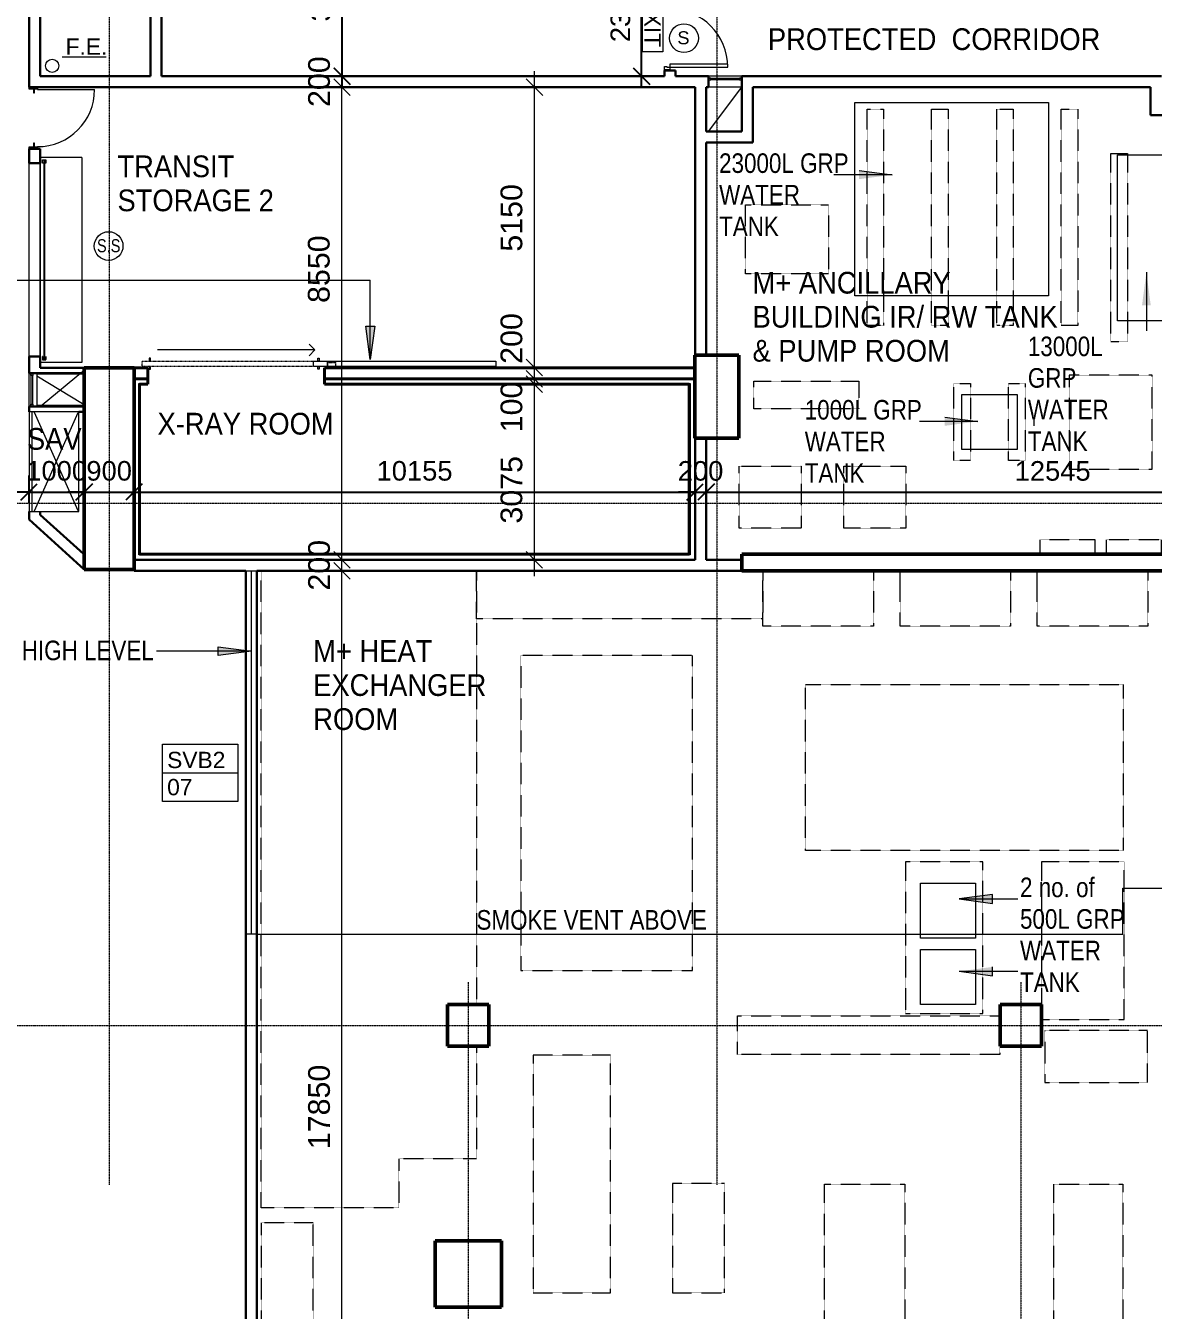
# Model space of a CAD drawing. Header units: millimetres. Extents: x -309924 to 219496, y -330797 to 211873.
# Drawn here: x 78840 to 99251, y 137850 to 161093 of the extents above; entities that cross this region are included whole.
import ezdxf

# ---------------------------------------------------------------- set-up
doc = ezdxf.new("R2010")
doc.units = ezdxf.units.MM
for name, pattern in [('AEC_Dash 0_53mm', [1.06, 0.53, -0.53]), ('Grid Line', [21, 12, -3, 3, -3]), ('IMPORT-Hidden_samll_', [3, 2, -1]), ('Long Dash', [13.5, 9, -4.5]), ('Overhead', [1.8, 1.2, -0.6])]:
    doc.linetypes.add(name, pattern=pattern)
for name, color, linetype, lineweight in [('0-1', 7, 'Continuous', 5), ('A-200-M_WALL', 113, 'Continuous', 13), ('A-200-M_WALL_INT', 2, 'Continuous', 9), ('A-325-M_DOOR', 7, 'Continuous', 13), ('A-325-M_DOOR__FRAME', 7, 'Continuous', 18), ('A-ANNO-DIMS', 7, 'Continuous', 9), ('A-ANNO-NOTE', 7, 'Continuous', 5), ('A-ANNO-NOTE-1', 7, 'Continuous', 20), ('A-DETL', 102, 'Continuous', 5), ('A-DETL-3', 102, 'Overhead', 5), ('A-DOOR', 7, 'Continuous', 5), ('A-DOOR-FRAM', 7, 'Continuous', 5), ('A-DOOR-HDLN', 7, 'Long Dash', 5), ('A-FLOR', 7, 'Continuous', 18), ('A-GLAZ', 7, 'Continuous', 5), ('A-GLAZ-1', 7, 'Continuous', 18), ('A-WALL-2', 7, 'Continuous', 35), ('G-ANNO-TEXT', 7, 'Continuous', 5), ('I-WALL', 7, 'Continuous', 9), ('I-WALL-3', 7, 'Continuous', 18), ('OAP280_C', 210, 'Continuous', 50), ('OAP280_W', 210, 'Continuous', 50), ('Q-SPCQ', 7, 'Continuous', 5), ('Q-SPCQ-HDLN', 7, 'Overhead', 5), ('S-COLS-2', 7, 'Continuous', 35), ('S-GRID-1', 7, 'Grid Line', 5)]:
    doc.layers.add(name, color=color, linetype=linetype, lineweight=lineweight)
doc.layers.add('as built dims 190807', color=10, linetype='Continuous')
doc.layers.add('E-EQMT', color=7, linetype='IMPORT-Hidden_samll_', lineweight=5, true_color=0x656565)
doc.styles.add('Arial Narrow', font='ARIALN.TTF', dxfattribs={"height": 353.981763})
doc.styles.add('Arial Narrow_1', font='ARIALN.TTF', dxfattribs={"height": 294.984802})
doc.styles.add('Arial_1', font='arial.ttf', dxfattribs={"height": 393.413174})
doc.styles.add('Arial_10', font='arial.ttf', dxfattribs={"height": 295.05988})
doc.styles.add('Arial_11', font='arial.ttf', dxfattribs={"height": 354.071856})
doc.styles.add('Arial_2', font='arial.ttf', dxfattribs={"height": 1.475299})
doc.styles.add('Arial_5', font='arial.ttf', dxfattribs={"width": 0.9, "height": 393.413174})
doc.styles.add('Arial_6', font='arial.ttf', dxfattribs={"height": 1.18024})
doc.styles.add('Arial_7', font='arial.ttf', dxfattribs={"width": 0.8, "height": 1.967066})
doc.dimstyles.new('Diagonal_-_2_0mm_Arial', dxfattribs={"dimscale": 304.8, "dimtxt": 500, "dimasz": 0.984252, "dimexe": 0.984252, "dimexo": 0.984252, "dimgap": 0.656168, "dimtad": 1, "dimdec": 0, "dimrnd": 5, "dimzin": 0, "dimdsep": 46, "dimtxsty": 'Arial_11', "dimblk1": 'OBLIQUE', "dimblk2": 'OBLIQUE', "dimsah": 1, "dimcen": 0.09, "dimdle": 0.656168, "dimadec": 0, "dimazin": 0, "dimtfac": 1, "dimtdec": 4, "dimtix": 1, "dimtmove": 0, "dimatfit": 3, "dimfxl": 1, "dimtvp": 1, "dimtolj": 1, "dimtzin": 0, "dimarcsym": 2})

# ---------------------------------------------------------------- blocks, each defined once
blk = doc.blocks.new('ARC_ANN_FE_FIRE-EXTINGUISHER - 3-883776-B2_F PLAN _2 OF 2_')
at = {"layer": 'A-ANNO-NOTE'}
blk.add_circle((-2.69, -0.82), 0.6, dxfattribs=at)
at = {"layer": 'A-ANNO-NOTE-1'}
blk.add_line((-1.8, 0), (2.19, 0), dxfattribs=at)
at = {"layer": 'A-ANNO-NOTE', "insert": (0.41, 1.66), "char_height": 1.475, "width": 4.5, "attachment_point": 2, "line_spacing_factor": 0.938532, "style": 'Arial_2'}
blk.add_mtext('F.E.', dxfattribs=at)
blk = doc.blocks.new('ARC_ANN_SV - SVB2-674244-B2_F PLAN _2 OF 2_')
at = {"layer": 'A-ANNO-NOTE'}
for p, q in [((-3.5, -2.6), (-3.5, 2.6)), ((-3.5, 2.6), (3.3, 2.6)), ((3.3, 2.6), (3.3, -2.6)), ((-3.5, 0), (3.3, 0)), ((3.3, -2.6), (-3.5, -2.6))]:
    blk.add_line(p, q, dxfattribs=at)
blk = doc.blocks.new('ARC_FS-SP_PRE-ACTION_CV - FS_SPRINKLER_PRE-ACTION_CONTROL_VALVE_CABINET-38106922-B2_F PLAN _2 OF 2_')
at = {"layer": 'Q-SPCQ'}
for p, q in [((1025, 800), (-775, 800)), ((-775, 800), (-775, -100)), ((1015, 790), (-765, 0)), ((1015, 0), (-765, 790)), ((1025, -100), (1025, 800)), ((-775, -50), (1025, -50)), ((1025, -90), (-775, -90)), ((-775, -90), (-775, -100)), ((-775, -100), (1025, -100)), ((-775, -100), (1025, -100)), ((1025, -100), (1025, -90))]:
    blk.add_line(p, q, dxfattribs=at)
blk = doc.blocks.new('ARC_WIN_SPECIAL EQUIPMENT - 600w X 900h-V2-B2_F PLAN _2 OF 2_')
at = {"layer": 'A-GLAZ'}
h = blk.add_hatch(dxfattribs=at)
h.set_pattern_fill('FP_2', color=256, style=0, pattern_type=2)
h.set_pattern_definition([(135, (154506.2, -79000.4), (-1391.035, -1391.035), []), (225, (154506.2, -79000.4), (1391.035, -1391.035), [])])
h.paths.add_polyline_path([(295, -65), (-295, -65), (-295, -100), (295, -100)], flags=0)
blk.add_line((260, -30), (-260, -30), dxfattribs=at)
at = {"layer": 'A-GLAZ-1'}
for p, q in [((-300, -30), (-260, -30)), ((-260, -65), (-300, -65)), ((-295, -65), (295, -65)), ((-295, -100), (-295, -65)), ((295, -100), (-295, -100)), ((-260, -30), (-260, -65)), ((260, -65), (260, -30)), ((260, -30), (300, -30)), ((300, -65), (260, -65)), ((295, -65), (295, -100))]:
    blk.add_line(p, q, dxfattribs=at)
blk = doc.blocks.new('ARC_TFP_FS_HR_DISPLAY - ARC_TFP_FS_HR_800x500 _DEEP_ 2-38102942-B2_F PLAN _2 OF 2_')
at = {"layer": 'Q-SPCQ'}
for p, q in [((280, 0), (-280, 0)), ((-280, 0), (-280, -860)), ((280, -860), (280, 0)), ((-250, -860), (250, -30)), ((-280, -860), (280, -860))]:
    blk.add_line(p, q, dxfattribs=at)
blk = doc.blocks.new('ARC_DOOR_M40_SINGLE_METAL - 900x2100mm-33263902-B2_F PLAN _2 OF 2_')
at = {"layer": 'A-DOOR'}
blk.add_line((517, -52), (517, -1086), dxfattribs=at)
at = {"layer": 'A-DOOR-FRAM'}
for p, q in [((-557, 100), (-520, 100)), ((-520, 100), (-520, 15)), ((-520, 15), (-450, 15)), ((-520, 8), (-520, -52)), ((-450, 8), (-520, 8)), ((-450, 15), (-450, 8)), ((450, 15), (520, 15)), ((450, 8), (450, 15)), ((520, 8), (450, 8)), ((520, 100), (557, 100)), ((520, 15), (520, 100)), ((520, -52), (520, 8)), ((-520, -52), (-557, -52)), ((557, -52), (520, -52))]:
    blk.add_line(p, q, dxfattribs=at)
blk.add_arc((517, -52), 1034, 180, 270, dxfattribs=at)
blk = doc.blocks.new('ARC_TFP_FS_HR Cabinet_Side open - FS_HR_SIDE-38104511-B2_F PLAN _2 OF 2_')
at = {"layer": 'Q-SPCQ'}
blk.add_line((-300, -800), (300, 0), dxfattribs=at)
blk = doc.blocks.new('ARC_WIN_SPECIAL EQUIPMENT - 600w X 900h-28601952-B2_F PLAN _2 OF 2_')
at = {"layer": 'A-GLAZ'}
blk.add_line((260, 30), (-260, 30), dxfattribs=at)
at = {"layer": 'A-GLAZ-1'}
for p, q in [((-260, 65), (-300, 65)), ((-300, 30), (-260, 30)), ((295, 100), (-295, 100)), ((-295, 100), (-295, 65)), ((-295, 65), (295, 65)), ((-260, 30), (-260, 65)), ((300, 65), (260, 65)), ((260, 65), (260, 30)), ((260, 30), (300, 30)), ((295, 65), (295, 100))]:
    blk.add_line(p, q, dxfattribs=at)
blk = doc.blocks.new('ARC_SS_SECURITY SHUTTER VERTICAL RECESSED - ARC_SS_SECURITY SHUTTER VERTICAL RECESSED-30694595-B2_F PLAN _2 OF 2_')
at = {"layer": 'Q-SPCQ'}
for p, q in [((-1810, 30), (-1810, -30)), ((-1750, 30), (-1810, 30)), ((-1800, 28), (-1750, 28)), ((-1800, -10), (-1800, 10)), ((-1750, 28), (-1750, 30)), ((1750, 30), (1810, 30)), ((1750, 10), (1750, 30)), ((1798, 10), (1750, 10)), ((1750, 0), (1798, 0)), ((1750, -30), (1750, 0)), ((1798, 0), (1798, 10)), ((1810, 30), (1810, -30)), ((-1810, -30), (-1750, -30)), ((-1750, -28), (-1800, -28)), ((-1750, -30), (-1750, -28)), ((1810, -30), (1750, -30))]:
    blk.add_line(p, q, dxfattribs=at)
at = {"layer": 'Q-SPCQ-HDLN'}
for p, q in [((1850, 75), (-1850, 75)), ((-1850, 75), (-1850, -685)), ((1800, 10), (-1800, 10)), ((-1800, 10), (-1800, -10)), ((1800, -10), (1800, 10)), ((1850, -685), (1850, 75)), ((-1800, -10), (1800, -10)), ((-1850, -685), (1850, -685))]:
    blk.add_line(p, q, dxfattribs=at)
blk = doc.blocks.new('ARC_OPN_INT - 3500 _w_ x 4000 _h_-30694858-B2_F PLAN _2 OF 2_')
at = {"layer": 'A-DOOR-HDLN'}
for p, q in [((-1750, 100), (1750, 100)), ((-1750, -100), (1750, -100))]:
    blk.add_line(p, q, dxfattribs=at)
blk = doc.blocks.new('ARC_ANN_EXIT - ARC_ANN_EXIT-878429-B2_F PLAN _2 OF 2_')
at = {"layer": 'A-ANNO-NOTE'}
for p, q in [((-2.12, 0), (-2.12, 1.86)), ((-2.12, 1.86), (3.13, 1.86)), ((3.13, 1.86), (3.13, 0)), ((3.13, 0), (-2.12, 0))]:
    blk.add_line(p, q, dxfattribs=at)
at = {"layer": 'A-ANNO-NOTE', "insert": (0.41, 1.66), "char_height": 1.475, "width": 5.454, "attachment_point": 2, "line_spacing_factor": 0.938532, "style": 'Arial_2'}
blk.add_mtext('EXIT', dxfattribs=at)
blk = doc.blocks.new('ARC_DOOR_METAL_M20-BH-I - 2000x2100mm-38817087-B2_F 1-100')
at = {"layer": 'A-325-M_DOOR', "color": 7, "lineweight": 5}
for p, q in [((-1050, 1048.5), (-1000, 1048.5)), ((-1050, 0), (-1050, 1048.5)), ((-1000, 0), (-1000, 1048.5)), ((1000, 1048.5), (1000, 0)), ((1050, 1048.5), (1000, 1048.5)), ((1050, 0), (1050, 1048.5)), ((-1113, 0), (-1053, 0)), ((-1113, -100), (-1113, 0)), ((-1038, -100), (-1113, -100)), ((-1103, 0), (-1103, -100)), ((-1053, 0), (-1053, -53)), ((-1053, -53), (-1038, -53)), ((-1050, 0), (-1000, 0)), ((-1038, -53), (-1038, -100)), ((1000, 0), (1050, 0)), ((1038, -100), (1038, -53)), ((1038, -53), (1053, -53)), ((1113, -100), (1038, -100)), ((1053, 0), (1113, 0)), ((1053, -53), (1053, 0)), ((1103, 0), (1103, -100)), ((1113, 0), (1113, -100))]:
    blk.add_line(p, q, dxfattribs=at)
for centre, start, end in [((-1050, 0), 0, 90), ((1050, 0), 90, 180)]:
    blk.add_arc(centre, 1048.5, start, end, dxfattribs=at)
blk = doc.blocks.new('Dims-B2-FPLAN_2OF2__dwg__Oblique-5772969-B2_F PLAN _2 OF 2_')
at = {"layer": 'A-ANNO-DIMS'}
blk.add_line((-0.5, -0.5), (0.5, 0.5), dxfattribs=at)
blk = doc.blocks.new('_Oblique')
at = {"color": 0, "linetype": 'ByBlock', "lineweight": -2}
blk.add_line((-0.5, -0.5), (0.5, 0.5), dxfattribs=at)
blk = doc.blocks.new('*D173')
at = {"layer": 'A-ANNO-DIMS', "color": 0, "lineweight": -2, "transparency": 16777216}
for p, q in [((84566, 159981), (84566, 163458)), ((84766, 163258), (84266, 163258)), ((84766, 160181), (84266, 160181))]:
    blk.add_line(p, q, dxfattribs=at)
at = {"layer": 'Defpoints', "color": 0, "transparency": 16777216}
for p in [(84566, 163258), (85066, 163258), (85066, 160181)]:
    blk.add_point(p, dxfattribs=at)
at = {"layer": 'A-ANNO-DIMS', "color": 0, "lineweight": -2, "transparency": 16777216, "xscale": 299.9999999999999, "yscale": 299.9999999999999, "zscale": 299.9999999999999}
for p, rotation in [((84566, 163258), 90), ((84566, 160181), 270)]:
    blk.add_blockref('_Oblique', p, dxfattribs=dict(at, rotation=rotation))
at = {"layer": 'A-ANNO-DIMS', "color": 0, "transparency": 16777216, "insert": (84185, 161720), "char_height": 354.1, "attachment_point": 5, "rotation": 90, "style": 'Arial_11'}
blk.add_mtext('\\A1;3080', dxfattribs=at)
blk = doc.blocks.new('*D198')
at = {"layer": 'A-ANNO-DIMS', "color": 0, "lineweight": -2, "transparency": 16777216}
for p, q in [((89987, 159981), (89987, 162708)), ((90187, 162508), (89687, 162508)), ((90187, 160181), (89687, 160181))]:
    blk.add_line(p, q, dxfattribs=at)
at = {"layer": 'Defpoints', "color": 0, "transparency": 16777216}
for p in [(89987, 162508), (90487, 162508), (90487, 160181)]:
    blk.add_point(p, dxfattribs=at)
at = {"layer": 'A-ANNO-DIMS', "color": 0, "lineweight": -2, "transparency": 16777216, "xscale": 299.9999999999999, "yscale": 299.9999999999999, "zscale": 299.9999999999999}
for p, rotation in [((89987, 162508), 90), ((89987, 160181), 270)]:
    blk.add_blockref('_Oblique', p, dxfattribs=dict(at, rotation=rotation))
at = {"layer": 'A-ANNO-DIMS', "color": 0, "transparency": 16777216, "insert": (89606, 161345), "char_height": 354.1, "attachment_point": 5, "rotation": 90, "style": 'Arial_11'}
blk.add_mtext('\\A1;2330', dxfattribs=at)
blk = doc.blocks.new('*D213')
at = {"layer": 'A-ANNO-DIMS', "color": 0, "lineweight": -2, "transparency": 16777216}
for p, q in [((78901, 152456), (78901, 152956)), ((79901, 152456), (79901, 152956)), ((78901, 152656), (78601, 152656)), ((78901, 152656), (79901, 152656)), ((79901, 152656), (80201, 152656))]:
    blk.add_line(p, q, dxfattribs=at)
at = {"layer": 'Defpoints', "color": 0, "transparency": 16777216}
for p in [(79901, 152656), (78901, 152156), (79901, 152156)]:
    blk.add_point(p, dxfattribs=at)
at = {"layer": 'A-ANNO-DIMS', "color": 0, "lineweight": -2, "transparency": 16777216, "xscale": 299.9999999999999, "yscale": 299.9999999999999, "zscale": 299.9999999999999}
blk.add_blockref('_Oblique', (78901, 152656), dxfattribs=at)
at = {"layer": 'A-ANNO-DIMS', "color": 0, "lineweight": -2, "transparency": 16777216, "xscale": 299.9999999999999, "yscale": 299.9999999999999, "zscale": 299.9999999999999, "rotation": 180}
blk.add_blockref('_Oblique', (79901, 152656), dxfattribs=at)
at = {"layer": 'A-ANNO-DIMS', "color": 0, "transparency": 16777216, "insert": (79401, 153037), "char_height": 354.1, "attachment_point": 5, "style": 'Arial_11'}
blk.add_mtext('\\A1;1000', dxfattribs=at)
blk = doc.blocks.new('*D214')
at = {"layer": 'A-ANNO-DIMS', "color": 0, "lineweight": -2, "transparency": 16777216}
for p, q in [((79901, 152456), (79901, 152956)), ((80801, 152456), (80801, 152956)), ((79901, 152656), (79601, 152656)), ((79901, 152656), (80801, 152656)), ((80801, 152656), (81101, 152656))]:
    blk.add_line(p, q, dxfattribs=at)
at = {"layer": 'Defpoints', "color": 0, "transparency": 16777216}
for p in [(80801, 152656), (79901, 152156), (80801, 152156)]:
    blk.add_point(p, dxfattribs=at)
at = {"layer": 'A-ANNO-DIMS', "color": 0, "lineweight": -2, "transparency": 16777216, "xscale": 299.9999999999999, "yscale": 299.9999999999999, "zscale": 299.9999999999999}
blk.add_blockref('_Oblique', (79901, 152656), dxfattribs=at)
at = {"layer": 'A-ANNO-DIMS', "color": 0, "lineweight": -2, "transparency": 16777216, "xscale": 299.9999999999999, "yscale": 299.9999999999999, "zscale": 299.9999999999999, "rotation": 180}
blk.add_blockref('_Oblique', (80801, 152656), dxfattribs=at)
at = {"layer": 'A-ANNO-DIMS', "color": 0, "transparency": 16777216, "insert": (80351, 153037), "char_height": 354.1, "attachment_point": 5, "style": 'Arial_11'}
blk.add_mtext('\\A1;900', dxfattribs=at)
blk = doc.blocks.new('*D247')
at = {"layer": 'A-ANNO-DIMS', "color": 0, "lineweight": -2, "transparency": 16777216}
for p, q in [((80801, 152456), (80801, 152956)), ((90956, 152456), (90956, 152956)), ((80601, 152656), (91156, 152656))]:
    blk.add_line(p, q, dxfattribs=at)
at = {"layer": 'Defpoints', "color": 0, "transparency": 16777216}
for p in [(90956, 152656), (80801, 152156), (90956, 152156)]:
    blk.add_point(p, dxfattribs=at)
at = {"layer": 'A-ANNO-DIMS', "color": 0, "lineweight": -2, "transparency": 16777216, "xscale": 299.9999999999999, "yscale": 299.9999999999999, "zscale": 299.9999999999999, "rotation": 180}
blk.add_blockref('_Oblique', (80801, 152656), dxfattribs=at)
at = {"layer": 'A-ANNO-DIMS', "color": 0, "lineweight": -2, "transparency": 16777216, "xscale": 299.9999999999999, "yscale": 299.9999999999999, "zscale": 299.9999999999999}
blk.add_blockref('_Oblique', (90956, 152656), dxfattribs=at)
at = {"layer": 'A-ANNO-DIMS', "color": 0, "transparency": 16777216, "insert": (85879, 153037), "char_height": 354.1, "attachment_point": 5, "style": 'Arial_11'}
blk.add_mtext('\\A1;10155', dxfattribs=at)
blk = doc.blocks.new('*D248')
at = {"layer": 'A-ANNO-DIMS', "color": 0, "lineweight": -2, "transparency": 16777216}
for p, q in [((90956, 152456), (90956, 152956)), ((91156, 152456), (91156, 152956)), ((90956, 152656), (90656, 152656)), ((90956, 152656), (91156, 152656)), ((91156, 152656), (91456, 152656))]:
    blk.add_line(p, q, dxfattribs=at)
at = {"layer": 'Defpoints', "color": 0, "transparency": 16777216}
for p in [(91156, 152656), (90956, 152156), (91156, 152156)]:
    blk.add_point(p, dxfattribs=at)
at = {"layer": 'A-ANNO-DIMS', "color": 0, "lineweight": -2, "transparency": 16777216, "xscale": 299.9999999999999, "yscale": 299.9999999999999, "zscale": 299.9999999999999}
blk.add_blockref('_Oblique', (90956, 152656), dxfattribs=at)
at = {"layer": 'A-ANNO-DIMS', "color": 0, "lineweight": -2, "transparency": 16777216, "xscale": 299.9999999999999, "yscale": 299.9999999999999, "zscale": 299.9999999999999, "rotation": 180}
blk.add_blockref('_Oblique', (91156, 152656), dxfattribs=at)
at = {"layer": 'A-ANNO-DIMS', "color": 0, "transparency": 16777216, "insert": (91056, 153036), "char_height": 354.1, "attachment_point": 5, "style": 'Arial_11'}
blk.add_mtext('\\A1;200', dxfattribs=at)
blk = doc.blocks.new('*D249')
at = {"layer": 'A-ANNO-DIMS', "color": 0, "lineweight": -2, "transparency": 16777216}
for p, q in [((91156, 152456), (91156, 152956)), ((103701, 152456), (103701, 152956)), ((90956, 152656), (103901, 152656))]:
    blk.add_line(p, q, dxfattribs=at)
at = {"layer": 'Defpoints', "color": 0, "transparency": 16777216}
for p in [(103701, 152656), (91156, 152156), (103701, 152156)]:
    blk.add_point(p, dxfattribs=at)
at = {"layer": 'A-ANNO-DIMS', "color": 0, "lineweight": -2, "transparency": 16777216, "xscale": 299.9999999999999, "yscale": 299.9999999999999, "zscale": 299.9999999999999, "rotation": 180}
blk.add_blockref('_Oblique', (91156, 152656), dxfattribs=at)
at = {"layer": 'A-ANNO-DIMS', "color": 0, "lineweight": -2, "transparency": 16777216, "xscale": 299.9999999999999, "yscale": 299.9999999999999, "zscale": 299.9999999999999}
blk.add_blockref('_Oblique', (103701, 152656), dxfattribs=at)
at = {"layer": 'A-ANNO-DIMS', "color": 0, "transparency": 16777216, "insert": (97429, 153036), "char_height": 354.1, "attachment_point": 5, "style": 'Arial_11'}
blk.add_mtext('\\A1;12545', dxfattribs=at)
blk = doc.blocks.new('ARC_ANN_SMOKE SEAL_HOLD OPEN DOOR_ - none-5827350-B2_F PLAN _2 OF 2_')
at = {"layer": 'A-ANNO-NOTE'}
blk.add_circle((0, 0), 1.3, dxfattribs=at)
at = {"layer": 'A-ANNO-NOTE', "insert": (-0.05, 0.62), "char_height": 1.18, "width": 1.3104, "attachment_point": 2, "line_spacing_factor": 0.938532, "style": 'Arial_6'}
blk.add_mtext('S', dxfattribs=at)
blk = doc.blocks.new('ARC_DOOR_SLIDING - 3000x3000mm-49550330-1985 - G')
at = {"layer": 'A-325-M_DOOR', "lineweight": 13}
for p, q in [((-4700, -220), (-4700, -120)), ((-4700, -120), (-1400, -120)), ((-1400, -220), (-4700, -220)), ((-1650, -220), (-1650, -120)), ((-1500, -120), (-1500, -70)), ((-1500, -70), (-1475, -70)), ((-1475, -120), (-1500, -120)), ((-1500, -270), (-1500, -220)), ((-1500, -220), (-1475, -220)), ((-1475, -70), (-1475, -120)), ((-1475, -220), (-1475, -270)), ((-1400, -120), (-1400, -220)), ((-1475, -270), (-1500, -270))]:
    blk.add_line(p, q, dxfattribs=at)
at = {"layer": 'A-325-M_DOOR', "linetype": 'AEC_Dash 0_53mm', "lineweight": 13}
for p, q in [((-1800, -120), (-1800, -220)), ((-1800, -188), (-1650, -188)), ((-1800, -202), (-1650, -202)), ((-1650, -120), (1700, -120)), ((1700, -220), (-1650, -220)), ((1700, -120), (1700, -220))]:
    blk.add_line(p, q, dxfattribs=at)
at = {"layer": 'A-325-M_DOOR'}
for p, q in [((1575, -70), (1550, -70)), ((1550, -70), (1550, -120)), ((1550, -120), (1575, -120)), ((1575, -220), (1550, -220)), ((1550, -220), (1550, -270)), ((1575, -120), (1575, -70)), ((1575, -270), (1575, -220)), ((-1425, -420), (-1319, -314)), ((-1425, -420), (-1319, -526)), ((-1425, -420), (1425, -420)), ((1550, -270), (1575, -270))]:
    blk.add_line(p, q, dxfattribs=at)
at = {"layer": 'A-325-M_DOOR__FRAME'}
blk.add_line((-1650, -120), (-1650, -220), dxfattribs=at)
blk = doc.blocks.new('B2 plinth')
at = {"layer": 'E-EQMT', "flags": 128}
for points in [[(94070, 159581), (94370, 159581), (94370, 155669), (94070, 155669)], [(95236, 159581), (95536, 159581), (95536, 155669), (95236, 155669)], [(96416, 159581), (96716, 159581), (96716, 155669), (96416, 155669)], [(97582, 159581), (97882, 159581), (97882, 155669), (97582, 155669)], [(98482, 158781), (98782, 158781), (98782, 155372), (98482, 155372)], [(93370, 156602), (91870, 156602), (91870, 157852), (93370, 157852)], [(92020, 154661), (93920, 154661), (93920, 154161), (92020, 154161)], [(95943, 153225), (95643, 153225), (95643, 154619), (95943, 154619)], [(96931, 153225), (96631, 153225), (96631, 154619), (96931, 154619)], [(97730, 153072), (99230, 153072), (99230, 154772), (97730, 154772)], [(91755, 153124), (92875, 153124), (92875, 152004), (91755, 152004)], [(93651, 153124), (94771, 153124), (94771, 152004), (93651, 152004)], [(97200, 151791), (97200, 151531), (98200, 151531), (98200, 151791)], [(98400, 151791), (98400, 151531), (99400, 151531), (99400, 151791)]]:
    blk.add_lwpolyline(points, close=True, dxfattribs=at)
at = {"layer": 'E-EQMT'}
for points in [[(85594, 139704), (83104, 139704), (83104, 151231), (87001, 151231), (87001, 143381), (86476, 143381), (86476, 142631), (87001, 142631), (87001, 140589), (85594, 140589)], [(87001, 151231), (92185, 151231), (92185, 150361), (87001, 150361)], [(92185, 151231), (94185, 151231), (94185, 150231), (92185, 150231)], [(94668, 151231), (96668, 151231), (96668, 150231), (94668, 150231)], [(97150, 151231), (99150, 151231), (99150, 150231), (97150, 150231)], [(87801, 143997), (90913, 143997), (90913, 149697), (87801, 149697)], [(92958, 149171), (98708, 149171), (98708, 146171), (92958, 146171)], [(96164, 143222), (96164, 145962), (94764, 145962), (94764, 143222)], [(97226, 143112), (98726, 143112), (98726, 145962), (97226, 145962)], [(96476, 142481), (91726, 142481), (91726, 143181), (96476, 143181)], [(99144, 141972), (99144, 142912), (97289, 142912), (97289, 141972)], [(89426, 138165), (89426, 142465), (88026, 142465), (88026, 138165)], [(90551, 138165), (91491, 138165), (91491, 140145), (90551, 140145)], [(93301, 140131), (94751, 140131), (94751, 134131), (93301, 134131)], [(97451, 140131), (98701, 140131), (98701, 134131), (97451, 134131)], [(83104, 137454), (84044, 137454), (84044, 139434), (83104, 139434)]]:
    blk.add_lwpolyline(points, close=True, dxfattribs=at)
for points in [[(94668, 150881), (94668, 151231), (96668, 151231), (96668, 150881)], [(97150, 150881), (97150, 151231), (99150, 151231), (99150, 150881)]]:
    blk.add_lwpolyline(points, dxfattribs=at)
blk = doc.blocks.new('SS')
at = {"layer": 'A-ANNO-NOTE'}
blk.add_circle((51822, 138294), 260, dxfattribs=at)
at = {"layer": 'A-ANNO-NOTE', "insert": (51823, 138418), "char_height": 236, "width": 218.88, "attachment_point": 2, "line_spacing_factor": 0.938532, "style": 'Arial_7'}
blk.add_mtext('S.S', dxfattribs=at)

msp = doc.modelspace()

# ---------------------------------------------------------------- hatches: boundary and pattern name
at = {"layer": 'G-ANNO-TEXT'}
for points in [[(94526.5, 158395.6), (93926.5, 158316.7), (93926.5, 158474.6)], [(99125.9, 156632), (99204.9, 156032), (99046.9, 156032)], [(85078.5, 155055.7), (84999.5, 155655.7), (85157.5, 155655.7)], [(96076.6, 153933.1), (95476.6, 153854.1), (95476.6, 154012.1)], [(82926.1, 149776.5), (82326.1, 149697.5), (82326.1, 149855.5)], [(95738.6, 145292.7), (96338.6, 145213.7), (96338.6, 145371.7)], [(95738.6, 143983.7), (96338.6, 143904.7), (96338.6, 144062.7)]]:
    msp.add_hatch(color=256, dxfattribs=at).paths.add_polyline_path(points, flags=0)

# ---------------------------------------------------------------- linework, layer by layer
at = {"layer": 'A-200-M_WALL', "lineweight": 5}
for p, q in [((80807.2, 154699.7), (81051.2, 154699.7)), ((80887.2, 154619.7), (81051.2, 154619.7)), ((80887.2, 151516.7), (80887.2, 154619.7)), ((80899.2, 154607.7), (81051.2, 154607.7)), ((80899.2, 151528.7), (80899.2, 154607.7)), ((84251.2, 154699.7), (90945.2, 154699.7)), ((84251.2, 154619.7), (90865.2, 154619.7)), ((84251.2, 154607.7), (90853.2, 154607.7)), ((90853.2, 154607.7), (90853.2, 151528.7)), ((90865.2, 154619.7), (90865.2, 151516.7)), ((90865.2, 151516.7), (80887.2, 151516.7)), ((90853.2, 151528.7), (80899.2, 151528.7))]:
    msp.add_line(p, q, dxfattribs=at)
at = {"layer": 'A-200-M_WALL_INT', "lineweight": 40}
for p, q in [((81051.2, 154905.7), (80801.2, 154905.7)), ((81051.2, 154605.7), (81051.2, 154905.7)), ((90951.2, 154905.7), (84251.2, 154905.7)), ((84251.2, 154905.7), (84251.2, 154605.7)), ((80801.2, 154705.7), (81051.2, 154705.7)), ((80901.2, 154605.7), (81051.2, 154605.7)), ((80901.2, 151530.7), (80901.2, 154605.7)), ((84251.2, 154705.7), (84251.2, 154705.7)), ((90951.2, 154705.7), (84251.2, 154705.7)), ((84251.2, 154605.7), (90851.2, 154605.7)), ((90851.2, 154605.7), (90851.2, 151530.7)), ((90851.2, 151530.7), (80901.2, 151530.7))]:
    msp.add_line(p, q, dxfattribs=at)
at = {"layer": 'A-ANNO-DIMS'}
for p, q in [((84565.7, 150930.7), (84565.7, 160480.7)), ((84103.8, 151230.7), (84865.7, 151230.7))]:
    msp.add_line(p, q, dxfattribs=at)
at = {"layer": 'A-ANNO-DIMS', "flags": 128}
for points in [[(84103.8, 160180.7), (84865.7, 160180.7)], [(88048, 151130.7), (88048, 154607.7), (88048.1, 160268.5)], [(84103.8, 159980.7), (84865.7, 159980.7)], [(84103.8, 151430.7), (84865.7, 151430.7)], [(84565.6, 133180.7), (84565.6, 142130.7), (84565.7, 151230.7)]]:
    msp.add_lwpolyline(points, dxfattribs=at)
at = {"layer": 'A-DETL'}
msp.add_line((79141.2, 154235.8), (79871.2, 154835.8), dxfattribs=at)
at = {"layer": 'A-DETL-3'}
for p, q in [((82826.2, 151230.7), (83026.2, 151230.7)), ((82925.8, 144656.2), (82926.2, 151230.7)), ((98700.4, 145491.2), (105900.4, 145491.2)), ((98700.4, 144656.2), (98700.4, 145491.2)), ((83025.4, 144656.2), (82826.1, 144656.2)), ((83025.4, 144656.2), (98700.4, 144656.2))]:
    msp.add_line(p, q, dxfattribs=at)
at = {"layer": 'A-FLOR'}
for p, q in [((91201.2, 160180.7), (91206.2, 160180.7)), ((91796.2, 160180.7), (91801.2, 160180.7)), ((79928.9, 151230.8), (79901.2, 151255.8)), ((80801.2, 151230.7), (79928.9, 151230.8))]:
    msp.add_line(p, q, dxfattribs=at)
at = {"layer": 'A-WALL-2'}
for p, q in [((100907.2, 151530.6), (91801.2, 151530.7)), ((91801.2, 151530.7), (91801.2, 151230.7)), ((91801.2, 151230.7), (100907.2, 151230.6))]:
    msp.add_line(p, q, dxfattribs=at)
at = {"layer": 'G-ANNO-TEXT'}
for p, q in [((94526.5, 158395.6), (93468.8, 158395.6)), ((93926.5, 158474.6), (94526.5, 158395.6)), ((78352.1, 156490.2), (85078.5, 156490.2)), ((85078.5, 155055.7), (85078.5, 156490.2)), ((99125.9, 156632), (99125.9, 155574.3)), ((85078.5, 155055.7), (84999.5, 155655.7)), ((84999.5, 155655.7), (85157.5, 155655.7)), ((85157.5, 155655.7), (85078.5, 155055.7)), ((96076.6, 153933.1), (95019, 153933.1)), ((95476.6, 154012.1), (96076.6, 153933.1)), ((97092.6, 153854.1), (97092.6, 154012.1)), ((82926.1, 149776.5), (81208.1, 149776.5)), ((82326.1, 149697.5), (82326.1, 149855.5)), ((82326.1, 149855.5), (82926.1, 149776.5)), ((82926.1, 149776.5), (82326.1, 149697.5)), ((96338.6, 145371.7), (95738.6, 145292.7)), ((95738.6, 145292.7), (96338.6, 145213.7)), ((95738.6, 145292.7), (96796.3, 145292.7)), ((96338.6, 145213.7), (96338.6, 145371.7)), ((95738.6, 143983.7), (96338.6, 143904.7)), ((95738.6, 143983.7), (96796.3, 143983.7)), ((96338.6, 143904.7), (96338.6, 144062.7))]:
    msp.add_line(p, q, dxfattribs=at)
at = {"layer": 'I-WALL', "lineweight": 30}
for p, q in [((81101.2, 162455.7), (81101.2, 160180.7)), ((81301.2, 160180.7), (81301.2, 162455.7)), ((78901.2, 161304.8), (78901.2, 159978.8)), ((79101.2, 160180.8), (79101.2, 161304.8)), ((81101.2, 160180.7), (79101.2, 160180.8)), ((90401.4, 160180.7), (81301.2, 160180.7)), ((90401.4, 160180.6), (90401.4, 160282)), ((90401.4, 160282), (90601.4, 160282)), ((90601.4, 160282), (90601.4, 160180.7)), ((91201.2, 160180.7), (90601.4, 160180.7)), ((91201.2, 159980.7), (91201.2, 160180.7)), ((91801.2, 160180.7), (91801.2, 159180.7)), ((99401.2, 160180.7), (91801.2, 160180.7)), ((78901.2, 159978.8), (79101.2, 159978.8)), ((79101.2, 159978.8), (79101.2, 159980.8)), ((79101.2, 159980.8), (90956, 159980.7)), ((90956, 159980.7), (90955.9, 155130.6)), ((91155.9, 159180.7), (91156, 159980.7)), ((91156, 159980.7), (91201.2, 159980.7)), ((92001.4, 158981.1), (92001.4, 159980.7)), ((92001.4, 159980.7), (99201.2, 159980.7)), ((99201.2, 159476.2), (99201.2, 159980.7)), ((101001.2, 159476.2), (99201.2, 159476.2)), ((91801.2, 159180.7), (91155.9, 159180.7)), ((91155.9, 155130.6), (91156.1, 158981.1)), ((91155.9, 158981.1), (92001.4, 158981.1)), ((79101.2, 158864.8), (78901.2, 158864.8)), ((78901.2, 158864.8), (78901.2, 158605.8)), ((79101.2, 158605.8), (79101.2, 158864.8)), ((78901.2, 158605.8), (79101.2, 158605.8)), ((79101.2, 155105.8), (78901.2, 155105.8)), ((78901.2, 155105.8), (78901.2, 154805.8)), ((79101.2, 154905.8), (79101.2, 155105.8)), ((90955.9, 155130.6), (91155.9, 155130.6)), ((78901.2, 154805.8), (79901.2, 154805.8)), ((79901.2, 154905.8), (79101.2, 154905.8)), ((79901.2, 154805.8), (79901.2, 154905.8)), ((79901.2, 154205.8), (78901.2, 154205.8)), ((78901.2, 154205.8), (78901.2, 154105.8)), ((79801.2, 154105.8), (79901.2, 154105.8)), ((79901.2, 154105.8), (79901.2, 154205.8)), ((90955.9, 153630.6), (90955.9, 151430.7)), ((91155.9, 153630.6), (90955.9, 153630.6)), ((91155.9, 151430.7), (91155.9, 153630.6)), ((78901.2, 152305.8), (78901.2, 152155.8)), ((79101.2, 152244.8), (79101.2, 152305.8)), ((79886.3, 151538.2), (79101.2, 152244.8)), ((78901.2, 152155.8), (79901.2, 151255.8)), ((79901.2, 151255.8), (79886.3, 151538.2)), ((90955.9, 151430.7), (80801.2, 151430.7)), ((80801.2, 151430.7), (80801.2, 151230.7)), ((91801.2, 151430.7), (91155.9, 151430.7)), ((91801.2, 151230.7), (91801.2, 151430.7)), ((80801.2, 151230.7), (82826.2, 151230.7)), ((82826.2, 151230.7), (82826.1, 131652.7)), ((83026.1, 133380.7), (83026.2, 151230.7)), ((83026.2, 151230.7), (91801.2, 151230.7))]:
    msp.add_line(p, q, dxfattribs=at)
at = {"layer": 'I-WALL'}
for points in [[(93851.2, 159706), (97351.2, 159706), (97351.2, 156206), (93851.2, 156206)], [(98601.2, 158756), (101101.2, 158756), (101101.2, 155756), (98601.2, 155756)], [(95788.2, 154422.7), (96788.2, 154422.7), (96788.2, 153422.7), (95788.2, 153422.7)], [(95034.1, 145580.9), (96034.1, 145580.9), (96034.1, 144580.9), (95034.1, 144580.9)], [(95034.1, 144380.9), (96034.1, 144380.9), (96034.1, 143380.9), (95034.1, 143380.9)]]:
    msp.add_lwpolyline(points, close=True, dxfattribs=at)
at = {"layer": 'I-WALL-3'}
for p, q in [((91801.2, 159980.7), (91201.2, 159980.7)), ((78901.2, 155105.8), (78901.2, 158605.8)), ((79101.2, 158605.8), (79101.2, 155105.8)), ((78901.2, 154800.8), (78901.2, 154805.8)), ((79101.2, 154805.8), (79101.2, 154785.8)), ((78901.2, 154205.8), (78901.2, 154210.8)), ((79101.2, 154225.8), (79101.2, 154205.8)), ((79886.3, 151538.2), (79901.2, 151524.8))]:
    msp.add_line(p, q, dxfattribs=at)
at = {"layer": 'OAP280_C'}
for p, q in [((90951.3, 155130.8), (90951.3, 153630.8)), ((90951.3, 155130.8), (91751.3, 155130.8)), ((91751.3, 155130.8), (91751.3, 153630.8)), ((79901.2, 154905.7), (80801.2, 154905.7)), ((79901.3, 154905.7), (79901.3, 151255.7)), ((80801.2, 154905.7), (80801.3, 151255.7)), ((91751.3, 153630.8), (90951.3, 153630.8)), ((80801.3, 151255.7), (79901.3, 151255.7)), ((87226.3, 143380.9), (86476.3, 143380.9)), ((86476.3, 143380.9), (86476.3, 142630.9)), ((87226.3, 142630.9), (87226.3, 143380.9)), ((97226.3, 143380.9), (96476.3, 143380.9)), ((96476.3, 143380.9), (96476.3, 142630.9)), ((97226.3, 142630.9), (97226.3, 143380.9)), ((86476.3, 142630.9), (87226.3, 142630.9)), ((96476.3, 142630.9), (97226.3, 142630.9)), ((87451.3, 139105.9), (86251.3, 139105.9)), ((86251.3, 139105.9), (86251.3, 137905.9)), ((87451.3, 137905.9), (87451.3, 139105.9)), ((86251.3, 137905.9), (87451.3, 137905.9))]:
    msp.add_line(p, q, dxfattribs=at)
at = {"layer": 'OAP280_W'}
for p, q in [((91801.3, 151530.9), (100901.3, 151530.9)), ((91801.3, 151530.9), (91801.3, 151230.9)), ((91801.3, 151230.9), (100901.3, 151230.9))]:
    msp.add_line(p, q, dxfattribs=at)
at = {"layer": 'S-COLS-2'}
for p, q in [((90951.2, 155130.6), (90951.2, 153630.6)), ((91751.2, 155130.6), (90951.2, 155130.6)), ((91751.2, 153630.6), (91751.2, 155130.6)), ((79901.2, 154905.8), (79901.2, 154785.8)), ((80801.2, 154905.7), (79901.2, 154905.8)), ((80801.2, 151255.7), (80801.2, 154905.7)), ((79901.2, 154225.8), (79901.2, 151255.8)), ((90951.2, 153630.6), (91751.2, 153630.6)), ((79901.2, 151255.8), (80801.2, 151255.7)), ((87226.1, 143380.7), (86476.1, 143380.7)), ((86476.1, 143380.7), (86476.1, 142630.7)), ((87226.1, 142630.7), (87226.1, 143380.7)), ((97226.1, 143380.7), (96476.1, 143380.7)), ((96476.1, 143380.7), (96476.1, 142630.7)), ((97226.1, 142630.7), (97226.1, 143380.7)), ((86476.1, 142630.7), (87226.1, 142630.7)), ((96476.1, 142630.7), (97226.1, 142630.7)), ((87451.1, 139105.7), (86251.1, 139105.7)), ((86251.1, 139105.7), (86251.1, 137905.7)), ((87451.1, 137905.7), (87451.1, 139105.7)), ((86251.1, 137905.7), (87451.1, 137905.7))]:
    msp.add_line(p, q, dxfattribs=at)
at = {"layer": 'S-GRID-1'}
for p, q in [((80351.5, 210672.6), (80351.1, 140117.7)), ((91351.5, 210672.6), (91351.1, 140117.7)), ((-10508.2, 152456.2), (128177.4, 152455.5)), ((86851.1, 143788.7), (86851, 123917.3)), ((96851.1, 143788.6), (96851, 123917.3)), ((-10508.2, 143006.2), (128177.3, 143005.5))]:
    msp.add_line(p, q, dxfattribs=at)

# ---------------------------------------------------------------- block references
at = {"lineweight": 5, "rotation": 270}
msp.add_blockref('ARC_DOOR_METAL_M20-BH-I - 2000x2100mm-38817087-B2_F 1-100', (90501.3, 161395.5), dxfattribs=at)
at = {"xscale": 300, "yscale": 300, "zscale": 300}
for p, rotation in [((84565.7, 160180.7), 270), ((84565.7, 159980.7), 90), ((88048.1, 159982.7), 270), ((88048, 154907.7), 270), ((88048, 154705.7), 270), ((88048, 154607.7), 270), ((84565.7, 151430.7), 270), ((88048, 151430.7), 90), ((84565.7, 151230.7), 90)]:
    msp.add_blockref('Dims-B2-FPLAN_2OF2__dwg__Oblique-5772969-B2_F PLAN _2 OF 2_', p, dxfattribs=dict(at, rotation=rotation))
at = {"layer": '0-1'}
for name, p, rotation in [('ARC_WIN_SPECIAL EQUIPMENT - 600w X 900h-28601952-B2_F PLAN _2 OF 2_', (91501.2, 160080.7), 359.9997000009001), ('ARC_DOOR_M40_SINGLE_METAL - 900x2100mm-33263902-B2_F PLAN _2 OF 2_', (79001.2, 159421.8), 89.99969999999955), ('ARC_TFP_FS_HR Cabinet_Side open - FS_HR_SIDE-38104511-B2_F PLAN _2 OF 2_', (91501.2, 159980.7), 359.9997000009001), ('ARC_OPN_INT - 3500 _w_ x 4000 _h_-30694858-B2_F PLAN _2 OF 2_', (79001.2, 156855.8), 89.99969999999955), ('ARC_SS_SECURITY SHUTTER VERTICAL RECESSED - ARC_SS_SECURITY SHUTTER VERTICAL RECESSED-30694595-B2_F PLAN _2 OF 2_', (79176.2, 156855.8), 89.99970000000059), ('ARC_WIN_SPECIAL EQUIPMENT - 600w X 900h-V2-B2_F PLAN _2 OF 2_', (79001.2, 154505.8), 269.9996999999996), ('ARC_TFP_FS_HR_DISPLAY - ARC_TFP_FS_HR_800x500 _DEEP_ 2-38102942-B2_F PLAN _2 OF 2_', (79901.2, 154505.8), 269.9996999999998), ('ARC_FS-SP_PRE-ACTION_CV - FS_SPRINKLER_PRE-ACTION_CONTROL_VALVE_CABINET-38106922-B2_F PLAN _2 OF 2_', (79001.2, 153330.8), 269.9996999999996)]:
    msp.add_blockref(name, p, dxfattribs=dict(at, rotation=rotation))
at = {"layer": 'A-325-M_DOOR', "rotation": 180}
msp.add_blockref('ARC_DOOR_SLIDING - 3000x3000mm-49550330-1985 - G', (82651.2, 154805.7), dxfattribs=at)
at = {"layer": 'A-ANNO-NOTE', "xscale": 200, "yscale": 200, "zscale": 200, "rotation": 270}
msp.add_blockref('ARC_ANN_EXIT - ARC_ANN_EXIT-878429-B2_F PLAN _2 OF 2_', (90003, 161246), dxfattribs=at)
at = {"layer": 'A-ANNO-NOTE', "xscale": 200, "yscale": 200, "zscale": 200}
for name, p in [('ARC_ANN_SMOKE SEAL_HOLD OPEN DOOR_ - none-5827350-B2_F PLAN _2 OF 2_', (90756.1, 160868.6)), ('ARC_ANN_FE_FIRE-EXTINGUISHER - 3-883776-B2_F PLAN _2 OF 2_', (79858.2, 160531.3)), ('ARC_ANN_SV - SVB2-674244-B2_F PLAN _2 OF 2_', (82018.7, 147574.1))]:
    msp.add_blockref(name, p, dxfattribs=at)
at = {"layer": 'A-ANNO-NOTE'}
msp.add_blockref('SS', (28519.6, 18812.3), dxfattribs=at)
at = {"layer": 'as built dims 190807'}
msp.add_blockref('B2 plinth', (0, 0), dxfattribs=at)

# ---------------------------------------------------------------- texts
at = {"layer": 'A-ANNO-DIMS', "char_height": 393.41, "attachment_point": 2, "rotation": 90, "line_spacing_factor": 0.938532, "style": 'Arial_1'}
for s, insert, width in [('200', (83953, 160080.7), 1094.4), ('5150', (87435.3, 157615.7), 1094.4), ('8550', (83947.9, 156687.8), 1459.2), ('200', (87435.3, 155433.6), 1094.4), ('100', (87435.3, 154194.9), 1094.4), ('3075', (87435.3, 152695.9), 1094.4), ('200', (83953, 151330.7), 1094.4), ('17850', (83953, 141529.9), 1094.4)]:
    msp.add_mtext(s, dxfattribs=dict(at, insert=insert, width=width))
at = {"layer": 'A-ANNO-NOTE', "char_height": 295.06, "attachment_point": 1, "line_spacing_factor": 0.938532, "style": 'Arial_10'}
for s, insert, width in [('SVB2', (81400.8, 147955.7), 1256.4), ('07', (81400.8, 147464.1), 547.2)]:
    msp.add_mtext(s, dxfattribs=dict(at, insert=insert, width=width))
at = {"layer": 'G-ANNO-TEXT', "attachment_point": 1}
for s, insert, char_height, width, line_spacing_factor, style in [('PROTECTED  CORRIDOR', (92274.8, 161045.8), 393.413, 6848.471, 0.938532, 'Arial_5'), ('TRANSIT\\PSTORAGE 2', (80501.7, 158745.1), 393.41, 3345.6, 0.938532, 'Arial_5'), ('23000L GRP WATER TANK', (91391.7, 158783), 353.982, 2582.809, 0.968573, 'Arial Narrow_1'), ('M+ ANCILLARY BUILDING IR/ RW TANK\\P& PUMP ROOM', (91996.9, 156639.7), 393.413, 5642.841, 0.938532, 'Arial_5'), ('13000L GRP WATER TANK', (96980.3, 155468.4), 353.982, 2305.651, 0.968573, 'Arial Narrow_1'), ('1000L GRP WATER TANK', (92941.8, 154320.4), 353.982, 2305.651, 0.968573, 'Arial Narrow_1'), ('X-RAY ROOM', (81226.6, 154088.7), 393.41, 3345.6, 0.938532, 'Arial_5'), ('SAV', (78862.9, 153814.1), 393.41, 1104, 0.938532, 'Arial_5'), ('SMOKE VENT OPENING AT HIGH LEVEL', (73385, 149966.6), 353.982, 7893.959, 0.968573, 'Arial Narrow_1'), ('M+ HEAT\\PEXCHANGER\\PROOM', (84044.8, 149975.6), 393.41, 3700.8, 0.938532, 'Arial_5'), ('2 no. of 500L GRP WATER TANK', (96838.4, 145680.1), 353.982, 2305.651, 0.968573, 'Arial Narrow_1'), ('SMOKE VENT ABOVE', (87000.6, 145091.9), 353.982, 4989.404, 0.968573, 'Arial Narrow')]:
    msp.add_mtext(s, dxfattribs=dict(at, insert=insert, char_height=char_height, width=width, line_spacing_factor=line_spacing_factor, style=style))

# ---------------------------------------------------------------- dimensions: what is measured, and where the dimension line sits
at = {"layer": 'A-ANNO-DIMS'}
for base, p1, p2, picture, middle in [((84565.7, 163258.5), (85065.8, 160180.7), (85065.7, 163258.5), '*D173', (84184.8, 161719.6)), ((89987.3, 162508.5), (90487.3, 160180.7), (90487.3, 162508.5), '*D198', (89606.4, 161344.6))]:
    dim = msp.add_linear_dim(base=base, p1=p1, p2=p2, angle=90, dimstyle='Diagonal_-_2_0mm_Arial', override={"dimpost": '<>', "dimtmove": 1, "dimarcsym": 2}, dxfattribs=at)
    dim.commit()
    dim.dimension.update_dxf_attribs({"geometry": picture, "text_midpoint": middle})
for base, p1, p2, picture, middle in [((79901.2, 152655.8), (78901.2, 152155.8), (79901.2, 152155.8), '*D213', (79401.2, 153036.5)), ((80801.2, 152655.8), (79901.3, 152155.8), (80801.2, 152155.8), '*D214', (80351.2, 153036.5)), ((90955.9, 152655.7), (80801.2, 152155.7), (90955.9, 152155.7), '*D247', (85878.5, 153036.5)), ((91155.9, 152655.7), (90955.9, 152155.7), (91155.9, 152155.7), '*D248', (91055.9, 153036.5)), ((103701.2, 152655.7), (91155.9, 152155.7), (103701.2, 152155.6), '*D249', (97428.5, 153036.5))]:
    dim = msp.add_linear_dim(base=base, p1=p1, p2=p2, dimstyle='Diagonal_-_2_0mm_Arial', override={"dimpost": '<>', "dimtmove": 1, "dimarcsym": 2}, dxfattribs=at)
    dim.commit()
    dim.dimension.update_dxf_attribs({"geometry": picture, "text_midpoint": middle})

doc.saveas('drawing.dxf')
